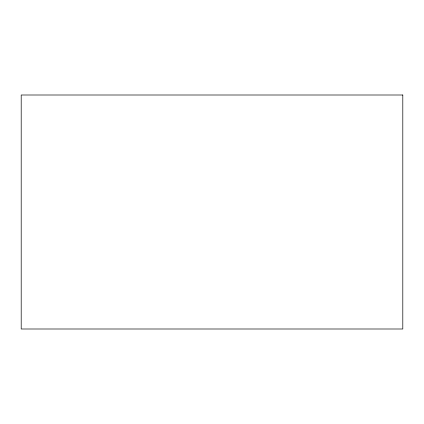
<?xml version="1.0" encoding="UTF-8"?>
<svg xmlns="http://www.w3.org/2000/svg" width="424" height="424" viewBox="0 0 424 424"><rect width="100%" height="100%" fill="white"/><g stroke="black" fill="none" stroke-linecap="round" stroke-linejoin="round"><path stroke-width="0.64" d="M402.8 95.002L21.2 95.002L21.2 328.998L402.8 328.998L402.8 95.002"/></g></svg>
